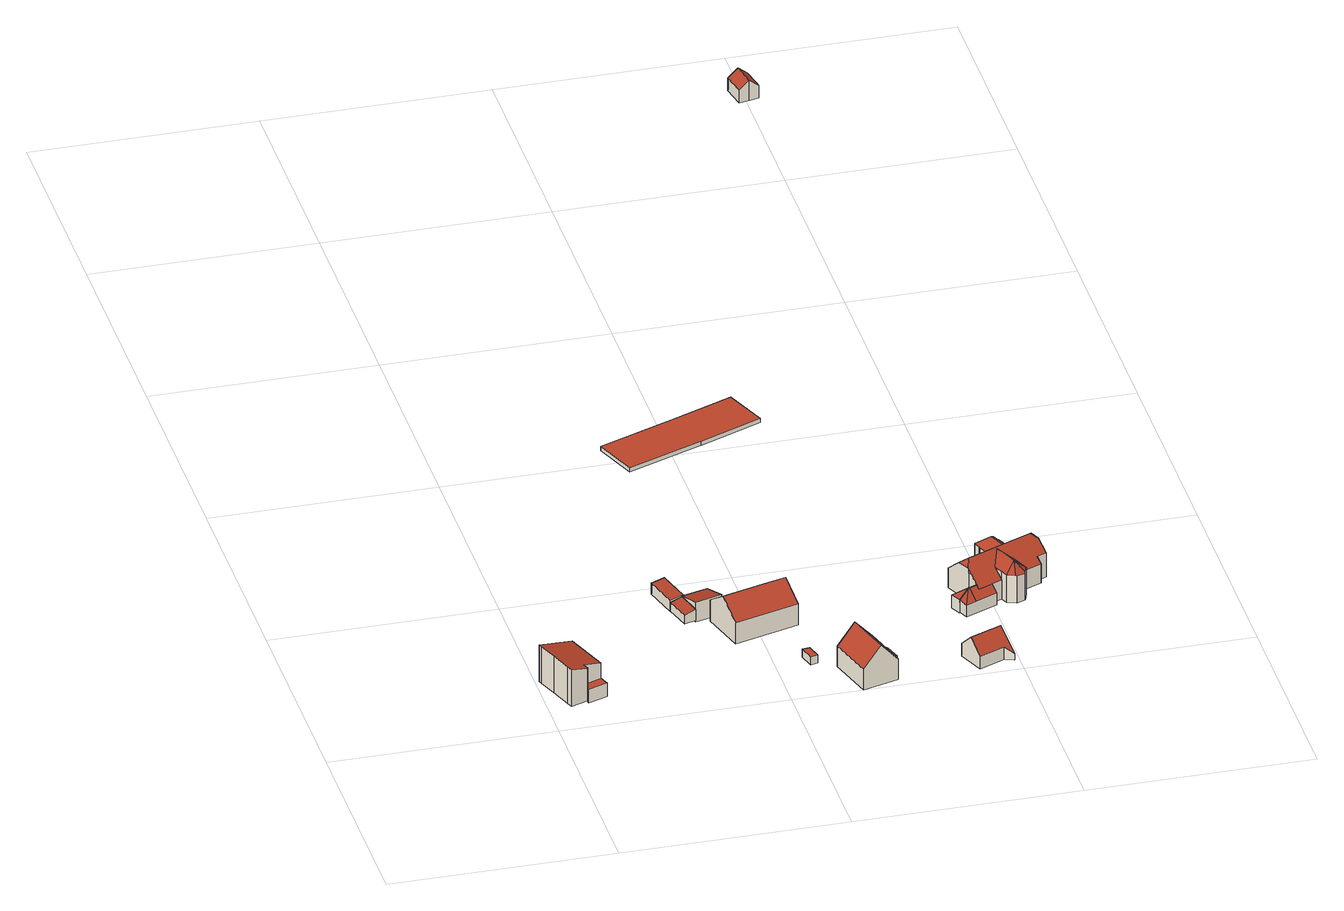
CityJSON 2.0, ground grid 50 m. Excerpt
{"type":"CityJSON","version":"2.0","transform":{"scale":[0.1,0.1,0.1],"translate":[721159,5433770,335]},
"CityObjects":{
"building1":{"type":"Building","attributes":{"Gemeindeschluessel":"09375181","HoeheDach":"345.089","HoeheGrund":"336.178","Methode":"2000","NiedrigsteTraufeDesGebaeudes":"343.211","Geometrietyp2DReferenz":"3000","measuredHeight":8.91,"function":"31001_1000","roofType":"2100","storeysAboveGround":2},"address":[{"Country":"Germany","Locality":"Pettendorf","ThoroughfareName":"Naabstraße 50"}],"geometry":[{"type":"Solid","lod":"2","boundaries":[[[[0,1,2,3,4,5,6,7,8,9,10]],[[3,11,12,4]],[[13,14,15,16,17,18,19,20,12,11]],[[8,17,16,9]],[[4,12,20,5]],[[5,20,19,6]],[[7,18,17,8]],[[10,15,14,0]],[[0,14,13,1]],[[9,16,15,10]],[[11,3,2,1,13]],[[6,19,18,7]]]],"semantics":{"surfaces":[{"type":"GroundSurface","Flaeche":"93.616","Z_MAX":"0.002","Z_MAX_ASL":"336.180","Z_MIN":"0.002","Z_MIN_ASL":"336.180"},{"type":"WallSurface","Flaeche":"74.009","Z_MAX":"7.035","Z_MAX_ASL":"343.213","Z_MIN":"0.002","Z_MIN_ASL":"336.180"},{"type":"RoofSurface","Dachneigung":"77.256","Dachorientierung":"70.053","Flaeche":"95.980","Z_MAX":"8.911","Z_MAX_ASL":"345.089","Z_MIN":"7.033","Z_MIN_ASL":"343.211"},{"type":"WallSurface","Flaeche":"13.301","Z_MAX":"8.910","Z_MAX_ASL":"345.088","Z_MIN":"0.002","Z_MIN_ASL":"336.180"},{"type":"WallSurface","Flaeche":"31.988","Z_MAX":"7.996","Z_MAX_ASL":"344.174","Z_MIN":"0.002","Z_MIN_ASL":"336.180"},{"type":"WallSurface","Flaeche":"11.910","Z_MAX":"7.996","Z_MAX_ASL":"344.174","Z_MIN":"0.002","Z_MIN_ASL":"336.180"},{"type":"WallSurface","Flaeche":"31.946","Z_MAX":"8.907","Z_MAX_ASL":"345.085","Z_MIN":"0.002","Z_MIN_ASL":"336.180"},{"type":"WallSurface","Flaeche":"38.153","Z_MAX":"8.911","Z_MAX_ASL":"345.089","Z_MIN":"0.002","Z_MIN_ASL":"336.180"},{"type":"WallSurface","Flaeche":"8.760","Z_MAX":"8.911","Z_MAX_ASL":"345.089","Z_MIN":"0.002","Z_MIN_ASL":"336.180"},{"type":"WallSurface","Flaeche":"47.608","Z_MAX":"8.910","Z_MAX_ASL":"345.088","Z_MIN":"0.002","Z_MIN_ASL":"336.180"},{"type":"WallSurface","Flaeche":"65.961","Z_MAX":"8.907","Z_MAX_ASL":"345.085","Z_MIN":"0.002","Z_MIN_ASL":"336.180"},{"type":"WallSurface","Flaeche":"2.118","Z_MAX":"8.055","Z_MAX_ASL":"344.233","Z_MIN":"0.002","Z_MIN_ASL":"336.180"}],"values":[[0,1,2,3,4,5,6,7,8,9,10,11]]}}]},
"building2":{"type":"Building","attributes":{"Gemeindeschluessel":"09375181","HoeheDach":"339.500","HoeheGrund":"336.170","Methode":"2000","NiedrigsteTraufeDesGebaeudes":"339.500","Geometrietyp2DReferenz":"3000","measuredHeight":3.33,"function":"51009_1610","roofType":"1000"},"geometry":[{"type":"Solid","lod":"2","boundaries":[[[[4,21,22,23]],[[24,25,26,22,21,27]],[[5,27,21,4]],[[28,26,25,7]],[[6,24,27,5]],[[23,22,26,28]],[[7,25,24,6]],[[5,4,23,28,7,6]]]],"semantics":{"surfaces":[{"type":"WallSurface","Flaeche":"7.605","Z_MAX":"3.330","Z_MAX_ASL":"339.500","Z_MIN":"0.000","Z_MIN_ASL":"336.170"},{"type":"RoofSurface","Dachneigung":"90.000","Dachorientierung":"-1.000","Flaeche":"9.901","Z_MAX":"3.330","Z_MAX_ASL":"339.500","Z_MIN":"3.330","Z_MIN_ASL":"339.500"},{"type":"WallSurface","Flaeche":"14.180","Z_MAX":"3.330","Z_MAX_ASL":"339.500","Z_MIN":"0.000","Z_MIN_ASL":"336.170"},{"type":"WallSurface","Flaeche":"2.549","Z_MAX":"3.330","Z_MAX_ASL":"339.500","Z_MIN":"0.000","Z_MIN_ASL":"336.170"},{"type":"WallSurface","Flaeche":"4.962","Z_MAX":"3.330","Z_MAX_ASL":"339.500","Z_MIN":"0.000","Z_MIN_ASL":"336.170"},{"type":"WallSurface","Flaeche":"15.022","Z_MAX":"3.330","Z_MAX_ASL":"339.500","Z_MIN":"0.000","Z_MIN_ASL":"336.170"},{"type":"WallSurface","Flaeche":"0.879","Z_MAX":"3.330","Z_MAX_ASL":"339.500","Z_MIN":"0.000","Z_MIN_ASL":"336.170"},{"type":"GroundSurface","Flaeche":"9.901","Z_MAX":"0.000","Z_MAX_ASL":"336.170","Z_MIN":"0.000","Z_MIN_ASL":"336.170"}],"values":[[0,1,2,3,4,5,6,7]]}}]},
"building3":{"type":"Building","attributes":{"Gemeindeschluessel":"09375181","HoeheDach":"339.060","HoeheGrund":"336.350","Methode":"2000","NiedrigsteTraufeDesGebaeudes":"338.539","Geometrietyp2DReferenz":"3000","measuredHeight":2.71,"function":"31001_2000","roofType":"2100","storeysAboveGround":1},"geometry":[{"type":"Solid","lod":"2","boundaries":[[[[29,30,31,32]],[[33,29,32,34]],[[34,35,36,33]],[[33,36,30,29]],[[35,31,30,36]],[[32,31,35,34]]]],"semantics":{"surfaces":[{"type":"WallSurface","Flaeche":"16.210","Z_MAX":"2.710","Z_MAX_ASL":"339.060","Z_MIN":"0.000","Z_MIN_ASL":"336.350"},{"type":"GroundSurface","Flaeche":"16.333","Z_MAX":"0.000","Z_MAX_ASL":"336.350","Z_MIN":"0.000","Z_MIN_ASL":"336.350"},{"type":"WallSurface","Flaeche":"13.077","Z_MAX":"2.190","Z_MAX_ASL":"338.540","Z_MIN":"0.000","Z_MIN_ASL":"336.350"},{"type":"WallSurface","Flaeche":"6.695","Z_MAX":"2.710","Z_MAX_ASL":"339.060","Z_MIN":"0.000","Z_MIN_ASL":"336.350"},{"type":"RoofSurface","Dachneigung":"79.216","Dachorientierung":"254.632","Flaeche":"16.626","Z_MAX":"2.710","Z_MAX_ASL":"339.060","Z_MIN":"2.189","Z_MIN_ASL":"338.539"},{"type":"WallSurface","Flaeche":"6.693","Z_MAX":"2.710","Z_MAX_ASL":"339.060","Z_MIN":"0.000","Z_MIN_ASL":"336.350"}],"values":[[0,1,2,3,4,5]]}}]},
"building4":{"type":"Building","attributes":{"Gemeindeschluessel":"09375181","HoeheDach":"339.405","HoeheGrund":"336.340","Methode":"1000","NiedrigsteTraufeDesGebaeudes":"338.952","Geometrietyp2DReferenz":"3000","measuredHeight":3.06,"function":"31001_2000","roofType":"1000","storeysAboveGround":1},"geometry":[{"type":"Solid","lod":"2","boundaries":[[[[37,38,39,40]],[[41,42,38,37]],[[43,44,42,41]],[[45,43,41,37,40]],[[45,46,44,43]],[[40,39,46,45]],[[39,38,42,44,46]]]],"semantics":{"surfaces":[{"type":"WallSurface","Flaeche":"7.696","Z_MAX":"3.014","Z_MAX_ASL":"339.354","Z_MIN":"0.000","Z_MIN_ASL":"336.340"},{"type":"WallSurface","Flaeche":"1.063","Z_MAX":"3.065","Z_MAX_ASL":"339.405","Z_MIN":"0.000","Z_MIN_ASL":"336.340"},{"type":"WallSurface","Flaeche":"24.182","Z_MAX":"3.065","Z_MAX_ASL":"339.405","Z_MIN":"0.000","Z_MIN_ASL":"336.340"},{"type":"GroundSurface","Flaeche":"24.216","Z_MAX":"0.000","Z_MAX_ASL":"336.340","Z_MIN":"0.000","Z_MIN_ASL":"336.340"},{"type":"WallSurface","Flaeche":"8.603","Z_MAX":"3.058","Z_MAX_ASL":"339.398","Z_MIN":"0.000","Z_MIN_ASL":"336.340"},{"type":"WallSurface","Flaeche":"20.733","Z_MAX":"2.612","Z_MAX_ASL":"338.952","Z_MIN":"0.000","Z_MIN_ASL":"336.340"},{"type":"RoofSurface","Dachneigung":"81.642","Dachorientierung":"254.719","Flaeche":"24.476","Z_MAX":"3.065","Z_MAX_ASL":"339.405","Z_MIN":"2.612","Z_MIN_ASL":"338.952"}],"values":[[0,1,2,3,4,5,6]]}}]},
"building5":{"type":"Building","attributes":{"Gemeindeschluessel":"09375181","HoeheDach":"340.911","HoeheGrund":"336.140","Methode":"1000","NiedrigsteTraufeDesGebaeudes":"339.174","Geometrietyp2DReferenz":"3000","measuredHeight":4.77,"function":"31001_2000","roofType":"2100","storeysAboveGround":1},"geometry":[{"type":"Solid","lod":"2","boundaries":[[[[47,48,49,50,51,52]],[[52,53,54,47]],[[49,55,56,50]],[[50,56,57,51]],[[47,54,58,48]],[[48,58,55,49]],[[51,57,53,52]],[[53,57,56,55,58,54]]]],"semantics":{"surfaces":[{"type":"GroundSurface","Flaeche":"36.383","Z_MAX":"0.000","Z_MAX_ASL":"336.140","Z_MIN":"0.000","Z_MIN_ASL":"336.140"},{"type":"WallSurface","Flaeche":"0.156","Z_MAX":"3.049","Z_MAX_ASL":"339.189","Z_MIN":"0.000","Z_MIN_ASL":"336.140"},{"type":"WallSurface","Flaeche":"23.544","Z_MAX":"4.771","Z_MAX_ASL":"340.911","Z_MIN":"0.000","Z_MIN_ASL":"336.140"},{"type":"WallSurface","Flaeche":"28.770","Z_MAX":"4.771","Z_MAX_ASL":"340.911","Z_MIN":"0.000","Z_MIN_ASL":"336.140"},{"type":"WallSurface","Flaeche":"1.061","Z_MAX":"3.034","Z_MAX_ASL":"339.174","Z_MIN":"0.000","Z_MIN_ASL":"336.140"},{"type":"WallSurface","Flaeche":"17.232","Z_MAX":"3.034","Z_MAX_ASL":"339.174","Z_MIN":"0.000","Z_MIN_ASL":"336.140"},{"type":"WallSurface","Flaeche":"23.387","Z_MAX":"4.771","Z_MAX_ASL":"340.911","Z_MIN":"0.000","Z_MIN_ASL":"336.140"},{"type":"RoofSurface","Dachneigung":"73.938","Dachorientierung":"344.615","Flaeche":"37.860","Z_MAX":"4.771","Z_MAX_ASL":"340.911","Z_MIN":"3.034","Z_MIN_ASL":"339.174"}],"values":[[0,1,2,3,4,5,6,7]]}}]},
"building6":{"type":"Building","attributes":{"Gemeindeschluessel":"09375181","HoeheDach":"345.242","HoeheGrund":"336.350","Methode":"1000","NiedrigsteTraufeDesGebaeudes":"341.528","Geometrietyp2DReferenz":"3000","measuredHeight":8.89,"function":"31001_1000","roofType":"3100","storeysAboveGround":1},"address":[{"Country":"Germany","Locality":"Pettendorf","ThoroughfareName":"Greifenbergstraße 5"}],"geometry":[{"type":"Solid","lod":"2","boundaries":[[[[59,60,61,62,63]],[[63,62,64,65]],[[65,66,59,63]],[[61,67,64,62]],[[65,64,67,68,66]],[[60,68,67,61]],[[66,68,60,59]]]],"semantics":{"surfaces":[{"type":"WallSurface","Flaeche":"74.193","Z_MAX":"8.892","Z_MAX_ASL":"345.242","Z_MIN":"0.000","Z_MIN_ASL":"336.350"},{"type":"WallSurface","Flaeche":"78.013","Z_MAX":"5.178","Z_MAX_ASL":"341.528","Z_MIN":"0.000","Z_MIN_ASL":"336.350"},{"type":"GroundSurface","Flaeche":"158.906","Z_MAX":"0.000","Z_MAX_ASL":"336.350","Z_MIN":"0.000","Z_MIN_ASL":"336.350"},{"type":"RoofSurface","Dachneigung":"54.844","Dachorientierung":"344.215","Flaeche":"97.178","Z_MAX":"8.892","Z_MAX_ASL":"345.242","Z_MIN":"5.178","Z_MIN_ASL":"341.528"},{"type":"WallSurface","Flaeche":"74.207","Z_MAX":"8.892","Z_MAX_ASL":"345.242","Z_MIN":"0.000","Z_MIN_ASL":"336.350"},{"type":"RoofSurface","Dachneigung":"54.845","Dachorientierung":"164.218","Flaeche":"97.179","Z_MAX":"8.892","Z_MAX_ASL":"345.242","Z_MIN":"5.178","Z_MIN_ASL":"341.528"},{"type":"WallSurface","Flaeche":"78.011","Z_MAX":"5.178","Z_MAX_ASL":"341.528","Z_MIN":"0.000","Z_MIN_ASL":"336.350"}],"values":[[0,1,2,3,4,5,6]]}}]},
"building7":{"type":"Building","attributes":{"Gemeindeschluessel":"09375181","HoeheDach":"337.802","HoeheGrund":"335.893","Methode":"3100","NiedrigsteTraufeDesGebaeudes":"337.802","Geometrietyp2DReferenz":"3000","measuredHeight":1.91,"function":"31001_2000","roofType":"1000","storeysAboveGround":1},"geometry":[{"type":"Solid","lod":"2","boundaries":[[[[69,70,71,72]],[[69,73,74,70]],[[72,75,73,69]],[[76,71,70,74]],[[76,74,73,75]],[[75,72,71,76]]]],"semantics":{"surfaces":[{"type":"WallSurface","Flaeche":"3.212","Z_MAX":"1.909","Z_MAX_ASL":"337.802","Z_MIN":"0.000","Z_MIN_ASL":"335.893"},{"type":"RoofSurface","Dachneigung":"90.000","Dachorientierung":"-1.000","Flaeche":"5.821","Z_MAX":"1.909","Z_MAX_ASL":"337.802","Z_MIN":"1.909","Z_MIN_ASL":"337.802"},{"type":"WallSurface","Flaeche":"7.143","Z_MAX":"1.909","Z_MAX_ASL":"337.802","Z_MIN":"0.000","Z_MIN_ASL":"335.893"},{"type":"WallSurface","Flaeche":"6.443","Z_MAX":"1.909","Z_MAX_ASL":"337.802","Z_MIN":"0.000","Z_MIN_ASL":"335.893"},{"type":"WallSurface","Flaeche":"3.113","Z_MAX":"1.909","Z_MAX_ASL":"337.802","Z_MIN":"0.000","Z_MIN_ASL":"335.893"},{"type":"GroundSurface","Flaeche":"5.821","Z_MAX":"0.000","Z_MAX_ASL":"335.893","Z_MIN":"0.000","Z_MIN_ASL":"335.893"}],"values":[[0,1,2,3,4,5]]}}]},
"building8":{"type":"Building","attributes":{"Gemeindeschluessel":"09375181","HoeheDach":"345.120","HoeheGrund":"335.650","Methode":"2000","NiedrigsteTraufeDesGebaeudes":"339.142","Geometrietyp2DReferenz":"3000","measuredHeight":9.47,"function":"31001_1000","roofType":"3100","storeysAboveGround":1},"address":[{"Country":"Germany","Locality":"Pettendorf","ThoroughfareName":"Greifenbergstraße 3"}],"geometry":[{"type":"Solid","lod":"2","boundaries":[[[[77,78,79,80,81]],[[82,83,84,85]],[[86,87,88,89,90]],[[91,92,93,94]],[[94,84,83,91]],[[95,96,88,87]],[[89,88,96,93,92,97,81,80]],[[95,87,86,78,77,98,82,85]],[[82,98,97,92,91,83]],[[95,85,84,94,93,96]],[[77,81,97,98]],[[90,89,80,79]],[[86,90,79,78]]]],"semantics":{"surfaces":[{"type":"WallSurface","Flaeche":"60.297","Z_MAX":"9.470","Z_MAX_ASL":"345.120","Z_MIN":"0.000","Z_MIN_ASL":"335.650"},{"type":"WallSurface","Flaeche":"13.474","Z_MAX":"3.492","Z_MAX_ASL":"339.142","Z_MIN":"0.000","Z_MIN_ASL":"335.650"},{"type":"WallSurface","Flaeche":"60.251","Z_MAX":"9.470","Z_MAX_ASL":"345.120","Z_MIN":"0.000","Z_MIN_ASL":"335.650"},{"type":"WallSurface","Flaeche":"1.549","Z_MAX":"4.820","Z_MAX_ASL":"340.470","Z_MIN":"4.420","Z_MIN_ASL":"340.070"},{"type":"RoofSurface","Dachneigung":"58.452","Dachorientierung":"74.055","Flaeche":"6.856","Z_MAX":"4.420","Z_MAX_ASL":"340.070","Z_MIN":"3.492","Z_MIN_ASL":"339.142"},{"type":"WallSurface","Flaeche":"15.384","Z_MAX":"4.910","Z_MAX_ASL":"340.560","Z_MIN":"0.000","Z_MIN_ASL":"335.650"},{"type":"RoofSurface","Dachneigung":"42.500","Dachorientierung":"74.060","Flaeche":"67.850","Z_MAX":"9.470","Z_MAX_ASL":"345.120","Z_MIN":"4.820","Z_MIN_ASL":"340.470"},{"type":"GroundSurface","Flaeche":"97.534","Z_MAX":"0.000","Z_MAX_ASL":"335.650","Z_MIN":"0.000","Z_MIN_ASL":"335.650"},{"type":"WallSurface","Flaeche":"6.405","Z_MAX":"4.915","Z_MAX_ASL":"340.565","Z_MIN":"0.000","Z_MIN_ASL":"335.650"},{"type":"WallSurface","Flaeche":"6.324","Z_MAX":"4.897","Z_MAX_ASL":"340.547","Z_MIN":"0.000","Z_MIN_ASL":"335.650"},{"type":"WallSurface","Flaeche":"19.014","Z_MAX":"4.915","Z_MAX_ASL":"340.565","Z_MIN":"0.000","Z_MIN_ASL":"335.650"},{"type":"RoofSurface","Dachneigung":"42.505","Dachorientierung":"254.061","Flaeche":"67.865","Z_MAX":"9.470","Z_MAX_ASL":"345.120","Z_MIN":"4.875","Z_MIN_ASL":"340.525"},{"type":"WallSurface","Flaeche":"53.082","Z_MAX":"4.875","Z_MAX_ASL":"340.525","Z_MIN":"0.000","Z_MIN_ASL":"335.650"}],"values":[[0,1,2,3,4,5,6,7,8,9,10,11,12]]}}]},
"building9":{"type":"Building","attributes":{"Gemeindeschluessel":"09375181","HoeheDach":"339.790","HoeheGrund":"334.828","Methode":"1000","NiedrigsteTraufeDesGebaeudes":"339.790","Geometrietyp2DReferenz":"3000","measuredHeight":4.96,"function":"53001_1800","roofType":"1000"},"geometry":[{"type":"Solid","lod":"2","boundaries":[[[[99,100,101,102]],[[103,104,105,106]],[[104,107,101,100,108,109,105]],[[110,109,108,111]],[[112,103,106,110,111,99,102]],[[106,105,109,110]],[[112,107,104,103]],[[102,101,107,112]],[[111,108,100,99]]]],"semantics":{"surfaces":[{"type":"WallSurface","Flaeche":"75.810","Z_MAX":"4.962","Z_MAX_ASL":"339.790","Z_MIN":"3.962","Z_MIN_ASL":"338.790"},{"type":"WallSurface","Flaeche":"52.101","Z_MAX":"4.962","Z_MAX_ASL":"339.790","Z_MIN":"3.962","Z_MIN_ASL":"338.790"},{"type":"RoofSurface","Dachneigung":"90.000","Dachorientierung":"-1.000","Flaeche":"350.642","Z_MAX":"4.962","Z_MAX_ASL":"339.790","Z_MIN":"4.962","Z_MIN_ASL":"339.790"},{"type":"WallSurface","Flaeche":"75.656","Z_MAX":"4.962","Z_MAX_ASL":"339.790","Z_MIN":"3.962","Z_MIN_ASL":"338.790"},{"type":"GroundSurface","Flaeche":"350.642","Z_MAX":"3.962","Z_MAX_ASL":"338.790","Z_MIN":"3.962","Z_MIN_ASL":"338.790"},{"type":"WallSurface","Flaeche":"89.757","Z_MAX":"4.962","Z_MAX_ASL":"339.790","Z_MIN":"3.962","Z_MIN_ASL":"338.790"},{"type":"WallSurface","Flaeche":"89.911","Z_MAX":"4.962","Z_MAX_ASL":"339.790","Z_MIN":"3.962","Z_MIN_ASL":"338.790"},{"type":"WallSurface","Flaeche":"0.308","Z_MAX":"4.962","Z_MAX_ASL":"339.790","Z_MIN":"3.962","Z_MIN_ASL":"338.790"},{"type":"WallSurface","Flaeche":"52.109","Z_MAX":"4.962","Z_MAX_ASL":"339.790","Z_MIN":"3.962","Z_MIN_ASL":"338.790"}],"values":[[0,1,2,3,4,5,6,7,8]]}}]},
"building10":{"type":"Building","attributes":{"Gemeindeschluessel":"09375181","HoeheDach":"342.172","HoeheGrund":"335.970","Methode":"2000","NiedrigsteTraufeDesGebaeudes":"337.690","Geometrietyp2DReferenz":"3000","measuredHeight":6.2,"function":"31001_2000","roofType":"3100"},"geometry":[{"type":"Solid","lod":"2","boundaries":[[[[113,114,115,116,117]],[[118,114,113,119,120,121,122]],[[119,123,124,120]],[[113,117,123,119]],[[125,126,127,116,115]],[[125,118,122,126]],[[118,125,115,114]],[[116,127,128,124,123,117]],[[120,124,128,121]],[[126,122,121,128,127]]]],"semantics":{"surfaces":[{"type":"WallSurface","Flaeche":"30.421","Z_MAX":"6.202","Z_MAX_ASL":"342.172","Z_MIN":"0.000","Z_MIN_ASL":"335.970"},{"type":"GroundSurface","Flaeche":"52.168","Z_MAX":"0.000","Z_MAX_ASL":"335.970","Z_MIN":"0.000","Z_MIN_ASL":"335.970"},{"type":"WallSurface","Flaeche":"13.313","Z_MAX":"5.906","Z_MAX_ASL":"341.876","Z_MIN":"0.000","Z_MIN_ASL":"335.970"},{"type":"WallSurface","Flaeche":"25.200","Z_MAX":"3.160","Z_MAX_ASL":"339.130","Z_MIN":"0.000","Z_MIN_ASL":"335.970"},{"type":"RoofSurface","Dachneigung":"46.925","Dachorientierung":"157.319","Flaeche":"35.993","Z_MAX":"6.202","Z_MAX_ASL":"342.172","Z_MIN":"1.720","Z_MIN_ASL":"337.690"},{"type":"WallSurface","Flaeche":"5.509","Z_MAX":"3.180","Z_MAX_ASL":"339.150","Z_MIN":"0.000","Z_MIN_ASL":"335.970"},{"type":"WallSurface","Flaeche":"19.441","Z_MAX":"3.180","Z_MAX_ASL":"339.150","Z_MIN":"0.000","Z_MIN_ASL":"335.970"},{"type":"RoofSurface","Dachneigung":"46.932","Dachorientierung":"337.316","Flaeche":"35.419","Z_MAX":"6.202","Z_MAX_ASL":"342.172","Z_MIN":"3.160","Z_MIN_ASL":"339.130"},{"type":"WallSurface","Flaeche":"1.383","Z_MAX":"5.906","Z_MAX_ASL":"341.876","Z_MIN":"0.000","Z_MIN_ASL":"335.970"},{"type":"WallSurface","Flaeche":"20.925","Z_MAX":"6.202","Z_MAX_ASL":"342.172","Z_MIN":"0.000","Z_MIN_ASL":"335.970"}],"values":[[0,1,2,3,4,5,6,7,8,9]]}}]},
"building11":{"type":"Building","attributes":{"Gemeindeschluessel":"09375181","HoeheDach":"341.403","HoeheGrund":"336.120","Methode":"2000","NiedrigsteTraufeDesGebaeudes":"339.211","Geometrietyp2DReferenz":"3000","measuredHeight":5.28,"function":"31001_2000","roofType":"2100"},"geometry":[{"type":"Solid","lod":"2","boundaries":[[[[129,130,131,132]],[[131,133,134,132]],[[129,135,136,130]],[[133,136,137,134]],[[133,131,130,136]],[[137,135,129,132,134]],[[135,137,136]]]],"semantics":{"surfaces":[{"type":"GroundSurface","Flaeche":"11.833","Z_MAX":"0.000","Z_MAX_ASL":"336.120","Z_MIN":"0.000","Z_MIN_ASL":"336.120"},{"type":"WallSurface","Flaeche":"11.108","Z_MAX":"5.283","Z_MAX_ASL":"341.403","Z_MIN":"0.000","Z_MIN_ASL":"336.120"},{"type":"WallSurface","Flaeche":"8.126","Z_MAX":"3.101","Z_MAX_ASL":"339.221","Z_MIN":"0.000","Z_MIN_ASL":"336.120"},{"type":"RoofSurface","Dachneigung":"50.430","Dachorientierung":"336.730","Flaeche":"11.062","Z_MAX":"5.283","Z_MAX_ASL":"341.403","Z_MIN":"3.091","Z_MIN_ASL":"339.211"},{"type":"WallSurface","Flaeche":"13.877","Z_MAX":"3.091","Z_MAX_ASL":"339.211","Z_MIN":"0.000","Z_MIN_ASL":"336.120"},{"type":"WallSurface","Flaeche":"20.894","Z_MAX":"5.283","Z_MAX_ASL":"341.403","Z_MIN":"0.000","Z_MIN_ASL":"336.120"},{"type":"RoofSurface","Dachneigung":"49.229","Dachorientierung":"246.980","Flaeche":"4.365","Z_MAX":"5.273","Z_MAX_ASL":"341.393","Z_MIN":"3.091","Z_MIN_ASL":"339.211"}],"values":[[0,1,2,3,4,5,6]]}}]},
"building12":{"type":"Building","attributes":{"Gemeindeschluessel":"09375181","HoeheDach":"341.380","HoeheGrund":"336.260","Methode":"2000","NiedrigsteTraufeDesGebaeudes":"339.212","Geometrietyp2DReferenz":"3000","measuredHeight":5.12,"function":"51009_1610","roofType":"2100"},"geometry":[{"type":"Solid","lod":"2","boundaries":[[[[138,139,140,141,142]],[[141,143,144,142]],[[145,134,146,147]],[[141,140,148,146,134,143]],[[149,148,140,139]],[[147,146,148,149]],[[138,150,145,147,149,139]],[[142,144,135]],[[145,150,135,144,143,134]],[[138,142,135,150]]]],"semantics":{"surfaces":[{"type":"WallSurface","Flaeche":"23.332","Z_MAX":"2.962","Z_MAX_ASL":"339.222","Z_MIN":"0.000","Z_MIN_ASL":"336.260"},{"type":"RoofSurface","Dachneigung":"48.624","Dachorientierung":"156.792","Flaeche":"4.258","Z_MAX":"5.120","Z_MAX_ASL":"341.380","Z_MIN":"2.952","Z_MIN_ASL":"339.212"},{"type":"WallSurface","Flaeche":"4.005","Z_MAX":"5.115","Z_MAX_ASL":"341.375","Z_MIN":"0.000","Z_MIN_ASL":"336.260"},{"type":"RoofSurface","Dachneigung":"48.613","Dachorientierung":"156.920","Flaeche":"13.686","Z_MAX":"5.120","Z_MAX_ASL":"341.380","Z_MIN":"2.952","Z_MIN_ASL":"339.212"},{"type":"WallSurface","Flaeche":"5.912","Z_MAX":"4.381","Z_MAX_ASL":"340.641","Z_MIN":"0.000","Z_MIN_ASL":"336.260"},{"type":"WallSurface","Flaeche":"15.004","Z_MAX":"4.381","Z_MAX_ASL":"340.641","Z_MIN":"0.000","Z_MIN_ASL":"336.260"},{"type":"GroundSurface","Flaeche":"16.523","Z_MAX":"0.000","Z_MAX_ASL":"336.260","Z_MIN":"0.000","Z_MIN_ASL":"336.260"},{"type":"RoofSurface","Dachneigung":"48.855","Dachorientierung":"246.868","Flaeche":"4.068","Z_MAX":"5.120","Z_MAX_ASL":"341.380","Z_MIN":"2.954","Z_MIN_ASL":"339.214"},{"type":"WallSurface","Flaeche":"20.245","Z_MAX":"5.120","Z_MAX_ASL":"341.380","Z_MIN":"0.000","Z_MIN_ASL":"336.260"},{"type":"WallSurface","Flaeche":"7.301","Z_MAX":"2.954","Z_MAX_ASL":"339.214","Z_MIN":"0.000","Z_MIN_ASL":"336.260"}],"values":[[0,1,2,3,4,5,6,7,8,9]]}}]},
"building13":{"type":"Building","attributes":{"Gemeindeschluessel":"09375181","HoeheDach":"345.240","HoeheGrund":"336.020","Methode":"2000","NiedrigsteTraufeDesGebaeudes":"340.640","Geometrietyp2DReferenz":"3000","measuredHeight":9.22,"function":"31001_1000","roofType":"3100","storeysAboveGround":2},"address":[{"Country":"Germany","Locality":"Pettendorf","ThoroughfareName":"Greifenbergstraße 4"}],"geometry":[{"type":"Solid","lod":"2","boundaries":[[[[151,152,153,154,155]],[[151,155,156,157,158]],[[159,146,134,160]],[[157,156,161]],[[159,162,148,146]],[[152,151,158,163]],[[164,161,156,165,166,167]],[[155,154,156]],[[168,169,154,153]],[[170,171,172,173,174,175]],[[176,177,178,179]],[[179,178,180,169,168]],[[181,169,180]],[[182,183,148,162]],[[184,185,186,187]],[[160,134,172,171]],[[188,189,190]],[[191,192,185,193,194,195]],[[196,197,177,176]],[[198,199,200,201]],[[196,201,200,189,188,197]],[[202,187,186,203,204]],[[165,156,154,169,181,166]],[[199,198,202,204,205,206]],[[206,205,207]],[[191,207,205,204,203,192]],[[208,194,193,209,170,175]],[[173,210,174]],[[192,203,186,185]],[[148,183,167,166,181,180,178,177,197,188,190,210,173,172,134,146]],[[211,161,164,183,182]],[[183,164,167]],[[195,194,208]],[[152,163,211,182,162,159,160,171,170,209,184,187,202,198,201,196,176,179,168,153]],[[157,161,211,163,158]],[[209,193,185,184]],[[210,190,189,200,199,206,207,191,195,208,175,174]]]],"semantics":{"surfaces":[{"type":"WallSurface","Flaeche":"14.334","Z_MAX":"6.727","Z_MAX_ASL":"342.747","Z_MIN":"0.000","Z_MIN_ASL":"336.020"},{"type":"RoofSurface","Dachneigung":"43.048","Dachorientierung":"156.857","Flaeche":"4.456","Z_MAX":"8.980","Z_MAX_ASL":"345.000","Z_MIN":"6.520","Z_MIN_ASL":"342.540"},{"type":"WallSurface","Flaeche":"4.213","Z_MAX":"5.357","Z_MAX_ASL":"341.377","Z_MIN":"0.000","Z_MIN_ASL":"336.020"},{"type":"RoofSurface","Dachneigung":"46.143","Dachorientierung":"203.773","Flaeche":"3.057","Z_MAX":"8.980","Z_MAX_ASL":"345.000","Z_MIN":"6.651","Z_MIN_ASL":"342.671"},{"type":"WallSurface","Flaeche":"15.856","Z_MAX":"4.628","Z_MAX_ASL":"340.648","Z_MIN":"0.000","Z_MIN_ASL":"336.020"},{"type":"WallSurface","Flaeche":"13.733","Z_MAX":"6.531","Z_MAX_ASL":"342.551","Z_MIN":"0.000","Z_MIN_ASL":"336.020"},{"type":"RoofSurface","Dachneigung":"47.758","Dachorientierung":"246.915","Flaeche":"17.444","Z_MAX":"8.980","Z_MAX_ASL":"345.000","Z_MIN":"6.640","Z_MIN_ASL":"342.660"},{"type":"RoofSurface","Dachneigung":"46.076","Dachorientierung":"109.699","Flaeche":"3.079","Z_MAX":"8.980","Z_MAX_ASL":"345.000","Z_MIN":"6.640","Z_MIN_ASL":"342.660"},{"type":"WallSurface","Flaeche":"11.796","Z_MAX":"6.680","Z_MAX_ASL":"342.700","Z_MIN":"0.000","Z_MIN_ASL":"336.020"},{"type":"WallSurface","Flaeche":"49.173","Z_MAX":"7.874","Z_MAX_ASL":"343.894","Z_MIN":"0.000","Z_MIN_ASL":"336.020"},{"type":"WallSurface","Flaeche":"6.826","Z_MAX":"5.789","Z_MAX_ASL":"341.809","Z_MIN":"0.000","Z_MIN_ASL":"336.020"},{"type":"WallSurface","Flaeche":"24.701","Z_MAX":"6.680","Z_MAX_ASL":"342.700","Z_MIN":"0.000","Z_MIN_ASL":"336.020"},{"type":"WallSurface","Flaeche":"2.297","Z_MAX":"6.640","Z_MAX_ASL":"342.660","Z_MIN":"4.638","Z_MIN_ASL":"340.658"},{"type":"WallSurface","Flaeche":"11.696","Z_MAX":"4.628","Z_MAX_ASL":"340.648","Z_MIN":"0.000","Z_MIN_ASL":"336.020"},{"type":"WallSurface","Flaeche":"32.380","Z_MAX":"6.695","Z_MAX_ASL":"342.715","Z_MIN":"0.000","Z_MIN_ASL":"336.020"},{"type":"WallSurface","Flaeche":"17.281","Z_MAX":"7.671","Z_MAX_ASL":"343.691","Z_MIN":"0.000","Z_MIN_ASL":"336.020"},{"type":"RoofSurface","Dachneigung":"51.844","Dachorientierung":"66.914","Flaeche":"2.078","Z_MAX":"9.220","Z_MAX_ASL":"345.240","Z_MIN":"8.161","Z_MIN_ASL":"344.181"},{"type":"RoofSurface","Dachneigung":"49.288","Dachorientierung":"246.900","Flaeche":"13.138","Z_MAX":"8.780","Z_MAX_ASL":"344.800","Z_MIN":"6.650","Z_MIN_ASL":"342.670"},{"type":"WallSurface","Flaeche":"13.685","Z_MAX":"5.789","Z_MAX_ASL":"341.809","Z_MIN":"0.000","Z_MIN_ASL":"336.020"},{"type":"WallSurface","Flaeche":"7.901","Z_MAX":"5.963","Z_MAX_ASL":"341.983","Z_MIN":"0.000","Z_MIN_ASL":"336.020"},{"type":"WallSurface","Flaeche":"56.590","Z_MAX":"8.162","Z_MAX_ASL":"344.182","Z_MIN":"0.000","Z_MIN_ASL":"336.020"},{"type":"WallSurface","Flaeche":"11.807","Z_MAX":"6.708","Z_MAX_ASL":"342.728","Z_MIN":"0.000","Z_MIN_ASL":"336.020"},{"type":"RoofSurface","Dachneigung":"47.750","Dachorientierung":"66.919","Flaeche":"17.378","Z_MAX":"8.980","Z_MAX_ASL":"345.000","Z_MIN":"6.640","Z_MIN_ASL":"342.660"},{"type":"WallSurface","Flaeche":"26.253","Z_MAX":"6.686","Z_MAX_ASL":"342.706","Z_MIN":"0.000","Z_MIN_ASL":"336.020"},{"type":"WallSurface","Flaeche":"2.257","Z_MAX":"6.650","Z_MAX_ASL":"342.670","Z_MIN":"4.666","Z_MIN_ASL":"340.686"},{"type":"RoofSurface","Dachneigung":"49.288","Dachorientierung":"66.919","Flaeche":"13.119","Z_MAX":"8.780","Z_MAX_ASL":"344.800","Z_MIN":"6.650","Z_MIN_ASL":"342.670"},{"type":"WallSurface","Flaeche":"38.571","Z_MAX":"6.685","Z_MAX_ASL":"342.705","Z_MIN":"0.000","Z_MIN_ASL":"336.020"},{"type":"RoofSurface","Dachneigung":"45.004","Dachorientierung":"246.902","Flaeche":"2.941","Z_MAX":"9.220","Z_MAX_ASL":"345.240","Z_MIN":"7.872","Z_MIN_ASL":"343.892"},{"type":"RoofSurface","Dachneigung":"49.695","Dachorientierung":"336.858","Flaeche":"7.827","Z_MAX":"8.780","Z_MAX_ASL":"344.800","Z_MIN":"6.692","Z_MIN_ASL":"342.712"},{"type":"RoofSurface","Dachneigung":"48.901","Dachorientierung":"156.865","Flaeche":"99.133","Z_MAX":"9.220","Z_MAX_ASL":"345.240","Z_MIN":"4.620","Z_MIN_ASL":"340.640"},{"type":"WallSurface","Flaeche":"11.765","Z_MAX":"6.651","Z_MAX_ASL":"342.671","Z_MIN":"0.000","Z_MIN_ASL":"336.020"},{"type":"WallSurface","Flaeche":"2.320","Z_MAX":"6.640","Z_MAX_ASL":"342.660","Z_MIN":"4.628","Z_MIN_ASL":"340.648"},{"type":"WallSurface","Flaeche":"2.266","Z_MAX":"6.651","Z_MAX_ASL":"342.671","Z_MIN":"4.662","Z_MIN_ASL":"340.682"},{"type":"GroundSurface","Flaeche":"216.158","Z_MAX":"0.000","Z_MAX_ASL":"336.020","Z_MIN":"0.000","Z_MIN_ASL":"336.020"},{"type":"WallSurface","Flaeche":"14.091","Z_MAX":"6.722","Z_MAX_ASL":"342.742","Z_MIN":"0.000","Z_MIN_ASL":"336.020"},{"type":"WallSurface","Flaeche":"11.791","Z_MAX":"6.692","Z_MAX_ASL":"342.712","Z_MIN":"0.000","Z_MIN_ASL":"336.020"},{"type":"RoofSurface","Dachneigung":"48.892","Dachorientierung":"336.867","Flaeche":"104.351","Z_MAX":"9.220","Z_MAX_ASL":"345.240","Z_MIN":"4.662","Z_MIN_ASL":"340.682"}],"values":[[0,1,2,3,4,5,6,7,8,9,10,11,12,13,14,15,16,17,18,19,20,21,22,23,24,25,26,27,28,29,30,31,32,33,34,35,36]]}}]},
"building14":{"type":"Building","attributes":{"Gemeindeschluessel":"09375181","HoeheDach":"353.530","HoeheGrund":"348.611","Methode":"2000","NiedrigsteTraufeDesGebaeudes":"351.730","Geometrietyp2DReferenz":"3000","measuredHeight":4.92,"function":"31001_1000","roofType":"3100","storeysAboveGround":1},"geometry":[{"type":"Solid","lod":"2","boundaries":[[[[212,213,214,215]],[[216,217,218,219,220]],[[221,222,217,216]],[[216,220,223,212,215,224,221]],[[214,213,225,219,218]],[[215,214,226,224]],[[220,219,225,223]],[[224,226,222,221]],[[226,214,218,217,222]],[[223,225,213,212]]]],"semantics":{"surfaces":[{"type":"WallSurface","Flaeche":"9.295","Z_MAX":"4.918","Z_MAX_ASL":"353.529","Z_MIN":"-0.001","Z_MIN_ASL":"348.610"},{"type":"WallSurface","Flaeche":"9.219","Z_MAX":"4.918","Z_MAX_ASL":"353.530","Z_MIN":"-0.001","Z_MIN_ASL":"348.610"},{"type":"WallSurface","Flaeche":"9.029","Z_MAX":"4.877","Z_MAX_ASL":"353.489","Z_MIN":"-0.001","Z_MIN_ASL":"348.610"},{"type":"GroundSurface","Flaeche":"24.963","Z_MAX":"-0.001","Z_MAX_ASL":"348.610","Z_MIN":"-0.001","Z_MIN_ASL":"348.610"},{"type":"RoofSurface","Dachneigung":"52.092","Dachorientierung":"79.473","Flaeche":"15.558","Z_MAX":"4.918","Z_MAX_ASL":"353.530","Z_MIN":"3.119","Z_MIN_ASL":"351.730"},{"type":"WallSurface","Flaeche":"9.287","Z_MAX":"4.918","Z_MAX_ASL":"353.529","Z_MIN":"-0.001","Z_MIN_ASL":"348.610"},{"type":"WallSurface","Flaeche":"13.939","Z_MAX":"3.200","Z_MAX_ASL":"351.811","Z_MIN":"-0.001","Z_MIN_ASL":"348.610"},{"type":"WallSurface","Flaeche":"17.232","Z_MAX":"3.119","Z_MAX_ASL":"351.730","Z_MIN":"-0.001","Z_MIN_ASL":"348.610"},{"type":"RoofSurface","Dachneigung":"52.081","Dachorientierung":"259.463","Flaeche":"16.084","Z_MAX":"4.918","Z_MAX_ASL":"353.530","Z_MIN":"3.119","Z_MIN_ASL":"351.730"},{"type":"WallSurface","Flaeche":"3.127","Z_MAX":"3.132","Z_MAX_ASL":"351.744","Z_MIN":"-0.001","Z_MIN_ASL":"348.610"}],"values":[[0,1,2,3,4,5,6,7,8,9]]}}]}
},
"vertices":[
[10,182,12],[7,192,12],[36,202,12],[85,220,12],[121,121,12],[81,106,12],[86,92,12],[84,91,12],[48,78,12],[43,92,12],[25,142,12],[85,220,82],[121,121,82],[7,192,101],[10,182,101],[25,142,101],[43,92,101],[48,78,101],[84,91,92],[86,92,92],[81,106,92],
[121,121,45],[129,99,45],[129,99,12],[86,92,45],[84,91,45],[86,84,45],[81,106,45],[86,84,12],
[367,399,14],[367,399,41],[382,341,41],[382,341,14],[340,391,14],[356,334,14],[356,334,35],[340,391,35],
[366,399,13],[366,399,44],[340,391,40],[340,391,13],[370,400,13],[370,400,44],[349,476,13],[349,476,44],[319,468,13],[319,468,40],
[366,399,11],[370,400,11],[425,415,11],[441,357,11],[382,341,11],[367,399,11],[367,399,42],[366,399,42],[425,415,42],[441,357,59],[382,341,59],[370,400,42],
[439,231,14],[439,231,65],[425,282,102],[411,333,65],[411,333,14],[556,374,65],[556,374,14],[584,272,14],[570,323,102],[584,272,65],
[562,155,28],[579,156,28],[579,156,9],[562,155,9],[572,119,28],[588,124,28],[572,119,9],[588,124,9],
[706,128,6],[625,105,6],[625,105,55],[665,117,101],[706,128,55],[731,95,6],[731,95,41],[742,58,41],[742,58,6],[655,1,6],[735,23,6],[735,23,56],[695,12,101],[655,1,55],[717,91,51],[717,91,55],[727,54,55],[727,54,51],[727,53,6],[727,53,55],[716,91,56],[716,91,6],
[698,1031,38],[698,1031,48],[556,974,48],[556,974,38],[386,909,38],[386,909,48],[349,1007,48],[349,1007,38],[555,974,48],[659,1129,48],[517,1072,48],[517,1072,38],[659,1129,38],[555,974,38],
[884,74,10],[909,14,10],[909,14,41],[897,44,72],[884,74,41],[966,38,10],[958,105,10],[969,78,10],[967,77,10],[987,30,10],[958,105,41],[969,78,69],[966,38,41],[987,30,27],[968,74,72],[967,77,69],
[922,239,11],[911,263,11],[952,280,11],[963,256,11],[952,280,42],[963,256,64],[922,239,42],[911,263,42],[945,248,64],
[931,216,13],[1004,247,13],[1004,247,42],[955,226,42],[931,216,42],[945,249,64],[944,248,64],[963,256,13],[966,248,56],[966,248,13],[998,262,56],[998,262,13],[922,239,13],
[1067,256,75],[1067,256,10],[1075,276,10],[1075,276,77],[1068,259,77],[1048,273,100],[1045,249,77],[1048,248,76],[966,248,10],[963,256,10],[1028,256,77],[998,262,10],[1048,248,10],[1021,272,77],[1036,303,100],[1025,328,100],[1012,293,77],[1068,292,10],[1068,292,77],[925,345,10],[952,280,10],[952,280,87],[952,283,89],[939,311,89],[925,345,57],[1111,325,10],[1111,325,68],[1116,313,57],[1116,313,10],[1068,292,57],[1059,313,77],[1021,272,10],[1021,272,56],[994,394,10],[994,394,77],[1038,412,77],[1038,412,10],[1122,359,92],[1113,382,92],[1105,365,102],[1042,343,98],[1026,380,98],[1001,377,77],[1000,377,77],[1009,356,77],[1133,334,10],[1133,334,68],[1097,418,10],[1097,418,57],[1103,405,70],[1103,405,10],[1046,396,10],[1039,412,77],[1046,396,77],[1046,397,77],[1046,397,57],[1055,376,77],[1000,377,57],[1001,377,10],[958,302,102],[1028,256,10],
[976,2125,136],[976,2125,167],[954,2121,185],[954,2121,136],[943,2174,136],[943,2174,185],[944,2174,185],[965,2178,168],[965,2178,136],[921,2170,136],[921,2170,167],[974,2135,136],[931,2116,136],[974,2135,167],[931,2116,167]
]}
